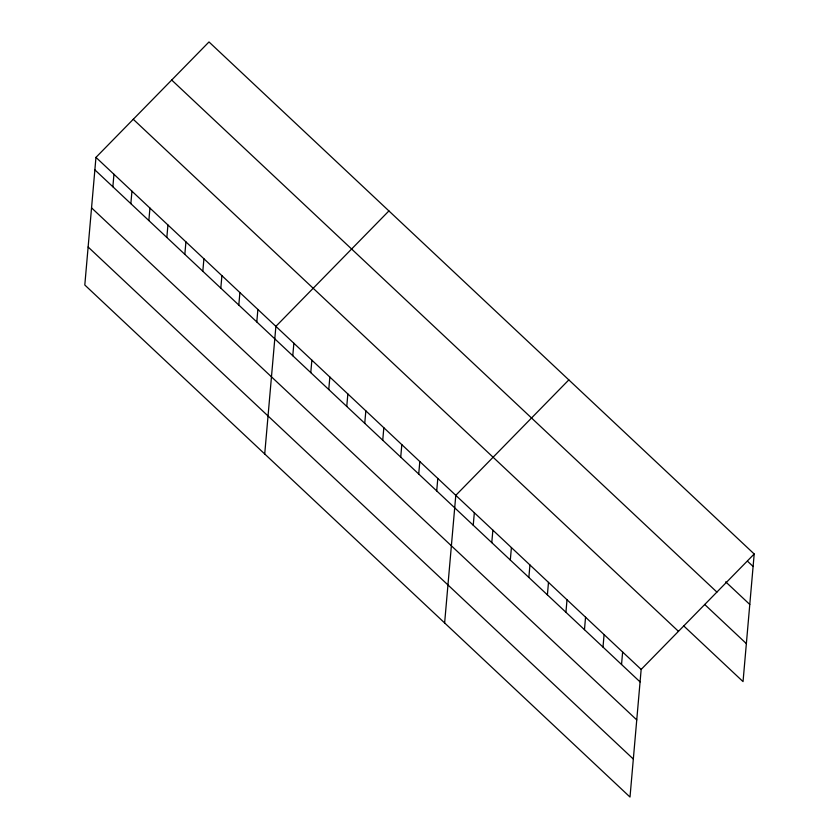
<?xml version="1.0" encoding="UTF-8"?>
<svg xmlns="http://www.w3.org/2000/svg" width="839" height="839" viewBox="0 0 839 839"><rect width="100%" height="100%" fill="white"/><g stroke="black" fill="none" stroke-linecap="round" stroke-linejoin="round"><path stroke-width="1.26" d="M95.961 157.386L84.802 285.008L630.005 797.05L641.164 669.428L754.198 553.992L208.995 41.95L95.961 157.386L641.164 669.428M112.866 186.761L113.957 174.281M130.853 203.657L131.943 191.177M148.849 220.552L149.94 208.072M166.835 237.447L167.936 224.967M184.832 254.353L185.922 241.873M202.818 271.249L203.919 258.769M220.814 288.144L221.905 275.664M238.811 305.039L239.902 292.559M256.797 321.935L257.888 309.455M264.715 453.983L275.884 326.361L388.918 210.925M292.78 355.736L293.87 343.256M310.776 372.631L311.867 360.151M328.762 389.527L329.853 377.047M346.759 406.422L347.849 393.942M364.745 423.328L365.835 410.848M382.741 440.223L383.832 427.743M400.727 457.119L401.818 444.639M418.724 474.014L419.815 461.534M436.71 490.92L437.801 478.44M444.628 622.958L455.797 495.335L568.832 379.899M473.238 525.224L474.339 512.744M491.78 542.634L492.871 530.154M510.311 560.043L511.412 547.563M528.853 577.452L529.944 564.972M547.395 594.861L548.486 582.381M565.926 612.271L567.017 599.791M584.468 629.68L585.559 617.2M603 647.089L604.09 634.609M621.542 664.498L622.632 652.018M754.198 553.992L743.039 681.614L683.722 625.904M747.549 561.249L753.107 566.472M725.683 581.836L749.783 604.468M171.701 80.041L716.905 592.093M704.655 604.447L746.364 643.618M133.265 119.285L678.468 631.337M94.87 169.866L640.073 681.908M91.545 207.862L636.749 719.904M88.126 247.012L633.33 759.054"/></g></svg>
